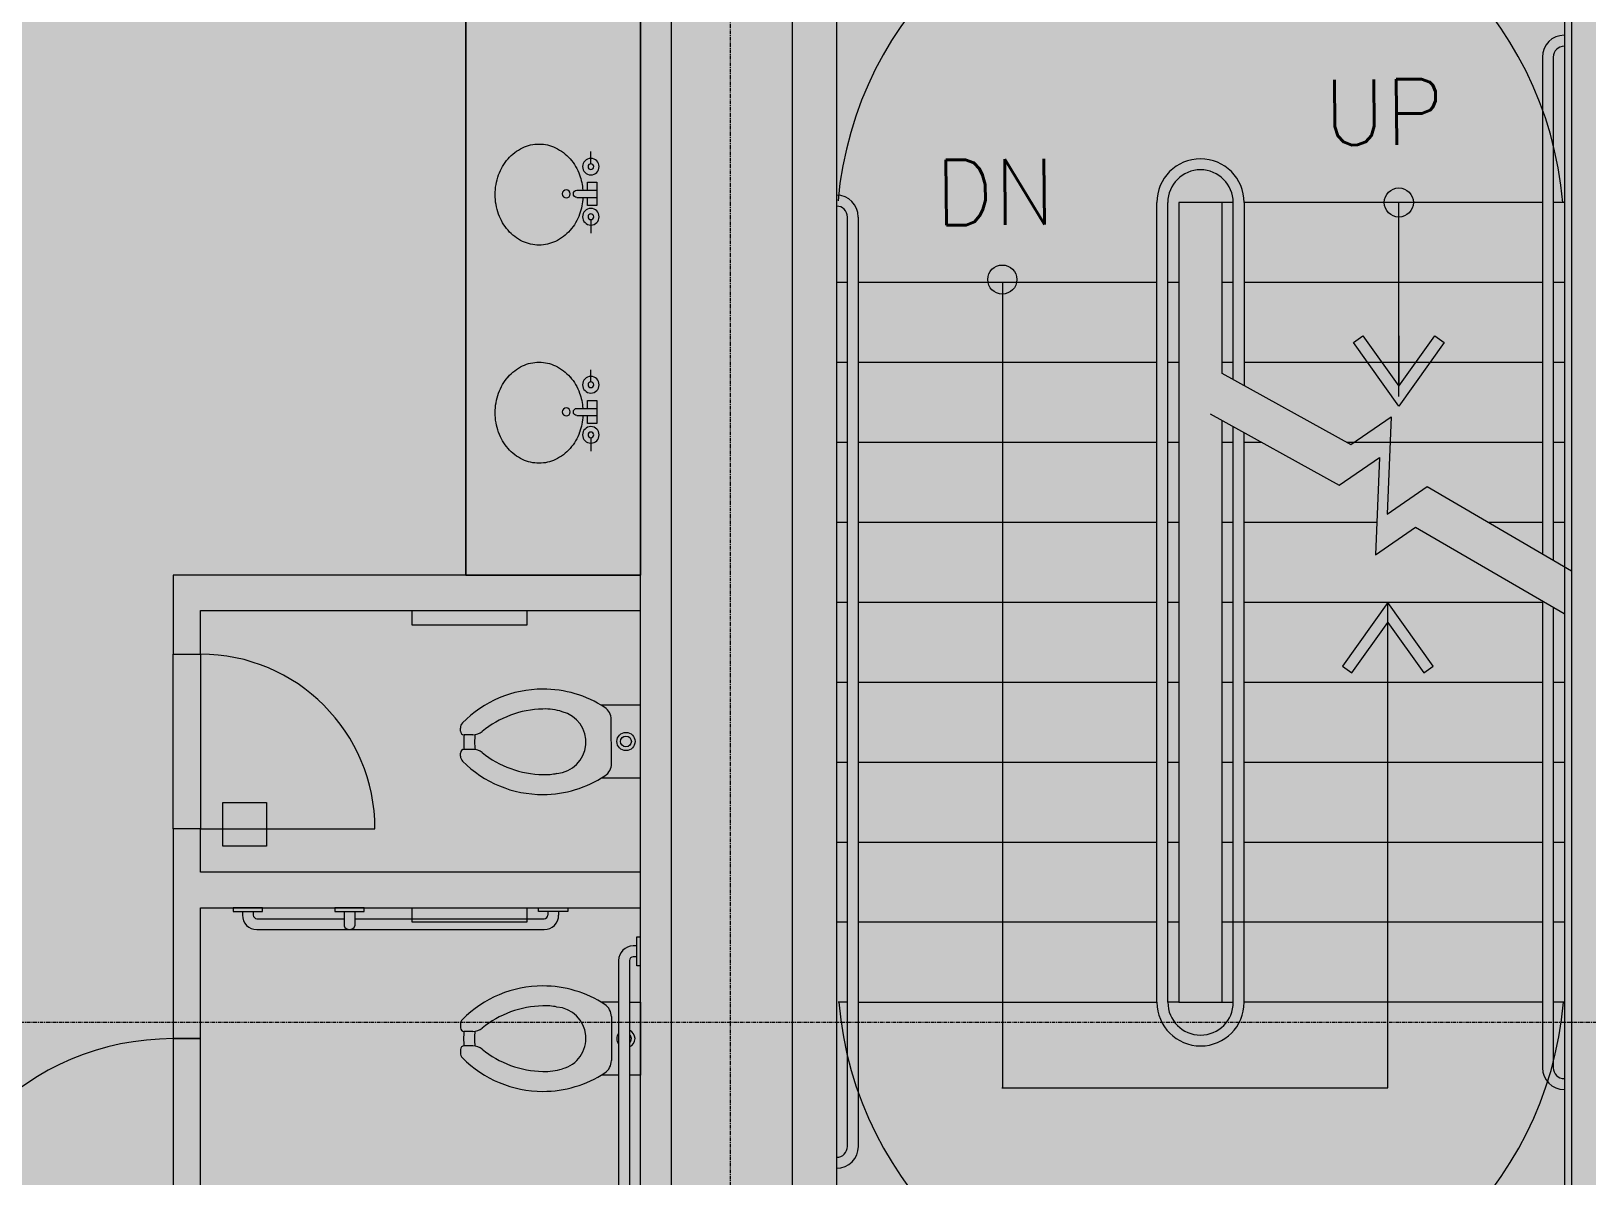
# Model space of a CAD drawing. Header units: inches. Extents: x 29752 to 31446, y 4278 to 5722.
# Drawn here: x 30460.2 to 30674.1, y 4819 to 4976.4 of the extents above; entities that cross this region are included whole.
import ezdxf

# ---------------------------------------------------------------- set-up
doc = ezdxf.new("R2010")
doc.units = ezdxf.units.IN
doc.header["$MEASUREMENT"] = 0
doc.linetypes.add('Grid Line 1_2_', pattern=[0.875, 0.5, -0.125, 0.125, -0.125])
doc.linetypes.add('IMPORT-HIDDEN2 _3_', pattern=[0])
for name, color, linetype, lineweight in [('1900 Duke Street_2nd Flr_LINKED_dwg', 8, 'Continuous', 9), ('A-DETL-GENF', 92, 'Continuous', 9), ('A-WALL-PATT', 111, 'Continuous', 13), ('AD-MILLWORK', 7, 'IMPORT-HIDDEN2 _3_', 9), ('AE-DOORS', 7, 'Continuous', 9), ('AE-FIXTURE', 7, 'Continuous', 9), ('AE-RCP-BULKHEAD', 7, 'Continuous', 9), ('AE-RCP-HEADERS', 7, 'Continuous', 9), ('AE-STAIRS', 7, 'Continuous', 9), ('AE-WALLS-PATT', 7, 'Continuous', 9), ('AE-WALLS-TENANT', 7, 'Continuous', 9), ('AN-FIXTURE', 7, 'Continuous', 9), ('AN-MILLWORK', 7, 'Continuous', 9), ('I-WALL', 2, 'Continuous', 13), ('S-GRID', 1, 'Continuous', 9)]:
    doc.layers.add(name, color=color, linetype=linetype, lineweight=lineweight)
doc.styles.add('romans', font='romans__.ttf', dxfattribs={"height": 9})

# ---------------------------------------------------------------- blocks, each defined once
blk = doc.blocks.new('1900 Duke Street_2nd Flr_LINKED_dwg_X-CORE$0$AHEAD-6424981-FIRST FLOOR POWER _ SIGNAL')
at = {"layer": 'AE-STAIRS', "flags": 128}
blk.add_lwpolyline([(0, 1.075), (0, 0.306), (0.548, 1.075), (0.693, 0.972), (0, 0), (-0.693, 0.972), (-0.548, 1.075), (0, 0.306)], dxfattribs=at)
blk = doc.blocks.new('1900 Duke Street_2nd Flr_LINKED_dwg_X-CORE$0$AHEAD-6424982-FIRST FLOOR POWER _ SIGNAL')
at = {"layer": 'AE-STAIRS', "flags": 128}
blk.add_lwpolyline([(0, 1.075), (0, 0.306), (0.548, 1.075), (0.693, 0.972), (0, 0), (-0.693, 0.972), (-0.548, 1.075), (0, 0.306)], dxfattribs=at)
blk = doc.blocks.new('1900 Duke Street_2nd Flr_LINKED_dwg_P-SINK-RR-6424994-FIRST FLOOR POWER _ SIGNAL')
at = {"layer": 'AN-FIXTURE'}
for p, q in [((-4.13, 2.33), (-5.81, 2.33)), ((-0.5, 4.24), (-0.5, 1.5)), ((0.5, 4.24), (0.5, 1.5)), ((3.54, 2.33), (5.41, 2.33))]:
    blk.add_line(p, q, dxfattribs=at)
at = {"layer": 'AN-FIXTURE', "flags": 128}
blk.add_lwpolyline([(-0.5, 2.8), (-1.59, 2.8), (-1.59, 1.5), (1.59, 1.5), (1.59, 2.8), (0.5, 2.8)], dxfattribs=at)
at = {"layer": 'AN-FIXTURE'}
for centre, radius in [((0, 5.71), 0.55), ((-3.74, 2.33), 1.14), ((-3.74, 2.33), 0.394), ((3.15, 2.33), 1.14), ((3.15, 2.33), 0.394)]:
    blk.add_circle(centre, radius, dxfattribs=at)
for centre, radius, start, end in [((-0.24, 8.46), 6.97, 109.7946, 130.9878), ((0.1, 7.51), 7.98, 90, 109.7946), ((0.1, 7.51), 7.98, 70.2054, 90), ((0.44, 8.46), 6.97, 49.0122, 70.2054), ((-0.76, 9.06), 6.17, 130.9878, 154.5127), ((0.97, 9.06), 6.17, 25.4873, 49.0122), ((-1.58, 9.45), 5.27, 154.5127, 180), ((1.78, 9.45), 5.27, 360, 25.4873), ((-1.58, 9.45), 5.27, 180, 205.4873), ((1.78, 9.45), 5.27, 334.5127, 0), ((-0.76, 9.84), 6.17, 205.4873, 229.0122), ((0.97, 9.84), 6.17, 310.9878, 334.5127), ((-0.24, 10.44), 6.97, 229.0122, 250.2054), ((0, 4.24), 0.5, 360, 180), ((0.44, 10.44), 6.97, 289.7946, 310.9878), ((0.1, 11.39), 7.98, 250.2054, 265.6641), ((0.17, 11.15), 7.73, 272.4449, 289.9242)]:
    blk.add_arc(centre, radius, start, end, dxfattribs=at)
blk = doc.blocks.new('1900 Duke Street_2nd Flr_LINKED_dwg_P-TOILET_FLUSHVALVE-6424991-FIRST FLOOR POWER _ SIGNAL')
at = {"layer": 'AN-FIXTURE'}
for p, q in [((-1.93, 24.75), (-1.5, 24.75)), ((-1, 23.03), (-1, 24.25)), ((1, 23.03), (1, 24.25)), ((1.5, 24.75), (1.93, 24.75)), ((-3.03, 4), (3.03, 4))]:
    blk.add_line(p, q, dxfattribs=at)
at = {"layer": 'AN-FIXTURE', "flags": 128}
blk.add_lwpolyline([(-5, 5.38), (-5, 0), (5, 0), (5, 5.38)], dxfattribs=at)
at = {"layer": 'AN-FIXTURE'}
for radius in [1.25, 0.75]:
    blk.add_circle((0, 2), radius, dxfattribs=at)
for centre, radius, start, end in [((8.25, 13.42), 15.5, 134.5865, 180.0002), ((-1.93, 23.75), 1, 90.0002, 134.5865), ((-1.5, 24.25), 0.5, 0.0002, 90.0002), ((0, 12.45), 11.85, 85.1576, 94.8427), ((1.5, 24.25), 0.5, 90.0002, 180.0002), ((1.93, 23.75), 1, 45.4138, 90.0002), ((-8.25, 13.42), 15.5, 0.0002, 45.4138), ((9.04, 13.2), 13.54, 140.7782, 179.0697), ((-3, 23.03), 2, 320.7782, 0.0002), ((0, 12.45), 10.35, 84.3454, 95.6549), ((3, 23.03), 2, 180.0002, 219.2221), ((-9.04, 13.2), 13.54, 0.9307, 39.2221), ((8.25, 13.42), 15.5, 180.0002, 213.358), ((2.54, 13.02), 7.05, 176.7524, 192.5126), ((-2.54, 13.02), 7.05, 341.0374, 3.2479), ((-8.25, 13.42), 15.5, 326.6423, 0.0002), ((-0.05, 11.81), 4.31, 184.1235, 345.5792), ((-3.03, 6), 2, 213.358, 270.0002), ((3.03, 6), 2, 270.0002, 326.6423)]:
    blk.add_arc(centre, radius, start, end, dxfattribs=at)
blk = doc.blocks.new('1900 Duke Street_2nd Flr_LINKED_dwg_A$C22A20B6F-6424995-FIRST FLOOR POWER _ SIGNAL')
at = {"layer": 'AN-FIXTURE', "flags": 128}
for points in [[(174.51, 104.37), (190.26, 104.37), (190.26, 102.37), (174.51, 102.37)], [(174.51, 63.5), (190.26, 63.5), (190.26, 61.5), (174.51, 61.5)]]:
    blk.add_lwpolyline(points, close=True, dxfattribs=at)
blk = doc.blocks.new('1900 Duke Street_2nd Flr_LINKED_dwg-5565117-FIRST FLOOR POWER _ SIGNAL')
at = {"layer": 'AE-WALLS-PATT'}
h = blk.add_hatch(color=256, dxfattribs=at)
h.paths.add_polyline_path([(1449.69, 414.27), (1449.69, 633.19), (1422.56, 633.19), (1422.56, 649.56), (1466.31, 649.56), (1466.31, 654.44), (1417.69, 654.44), (1417.69, 633.19), (1357.69, 633.19), (1357.69, 654.44), (1321.69, 654.44), (1321.69, 642.44), (1297.94, 642.44), (1297.94, 637.56), (1316.81, 637.56), (1316.81, 627.06), (1445.44, 627.06), (1445.44, 414.27), (1449.67, 414.27)], flags=0)
h.paths.add_polyline_path([(1352.81, 633.19), (1326.56, 633.19), (1326.56, 649.56), (1352.81, 649.56), (1352.81, 633.53)], flags=0)
h = blk.add_hatch(color=256, dxfattribs=at)
h.paths.add_polyline_path([(1466.31, 407.39), (1468.56, 407.39), (1468.56, 409.27), (1466.31, 409.27), (1466.31, 408.97)], flags=0)
h.paths.add_polyline_path([(1466.31, 414.27), (1468.56, 414.27), (1468.56, 432.97), (1472.44, 432.97), (1472.44, 622.97), (1468.56, 622.97), (1468.56, 652.97), (1480.56, 652.97), (1480.56, 648.31), (1522.31, 648.31), (1522.31, 654.44), (1466.31, 654.44), (1466.31, 427.28)], flags=0)
h = blk.add_hatch(color=256, dxfattribs=at)
h.paths.add_polyline_path([(1480.56, 407.39), (1578.56, 407.39), (1578.56, 409.27), (1576.38, 409.27), (1576.38, 408.97), (1564.38, 408.97), (1564.38, 409.27), (1480.56, 409.27), (1480.56, 408.97)], flags=0)
h.paths.add_polyline_path([(1578.44, 414.27), (1578.56, 414.27), (1578.56, 648.81), (1578.44, 648.81), (1578.44, 427.28)], flags=0)
h.paths.add_polyline_path([(1572.44, 432.97), (1573.44, 432.97), (1573.44, 628.97), (1572.46, 628.97), (1572.44, 477.03)], flags=0)
h.paths.add_polyline_path([(1564.38, 648.31), (1564.38, 652.97), (1573.44, 652.97), (1573.44, 654.44), (1558.31, 654.44), (1558.31, 648.31)], flags=0)
h.paths.add_polyline_path([(1578.54, 652.56), (1578.56, 652.56), (1578.56, 654.44), (1578.44, 654.42), (1578.44, 652.56)], flags=0)
for points in [[(1381.19, 511.94), (1384.94, 511.94), (1384.94, 517.94), (1445.44, 517.94), (1445.44, 522.81), (1381.19, 522.81), (1381.19, 517.64)], [(1384.94, 459.06), (1384.94, 477.06), (1445.44, 477.06), (1445.44, 481.94), (1384.94, 481.94), (1384.94, 487.94), (1381.19, 487.94), (1381.19, 459.06)]]:
    blk.add_hatch(color=256, dxfattribs=at).paths.add_polyline_path(points, flags=0)
at = {"layer": 'AD-MILLWORK', "linetype": 'Continuous', "flags": 128}
blk.add_lwpolyline([(1421.44, 522.81), (1445.44, 522.81), (1445.44, 627.06), (1421.44, 627.06)], close=True, dxfattribs=at)
at = {"layer": 'AE-DOORS'}
blk.add_line((1384.94, 487.94), (1408.94, 487.94), dxfattribs=at)
for centre, radius, start, end in [((1384.94, 487.94), 24, 0, 90), ((1381.19, 423.06), 36, 90, 180)]:
    blk.add_arc(centre, radius, start, end, dxfattribs=at)
at = {"layer": 'AE-FIXTURE'}
for p, q in [((1390.71, 476.56), (1390.71, 476.06)), ((1392.21, 476.56), (1392.21, 476.06)), ((1392.71, 475.56), (1404.69, 475.56)), ((1404.69, 476.56), (1404.69, 474.56)), ((1406.19, 476.56), (1406.19, 474.56)), ((1406.19, 475.56), (1432.19, 475.56)), ((1432.69, 476.56), (1432.69, 476.06)), ((1434.19, 476.56), (1434.19, 476.06)), ((1392.71, 474.06), (1432.19, 474.06)), ((1444.94, 471.81), (1444.44, 471.81)), ((1442.44, 469.81), (1442.44, 436.29)), ((1443.94, 469.81), (1443.94, 436.29)), ((1444.94, 470.31), (1444.44, 470.31))]:
    blk.add_line(p, q, dxfattribs=at)
at = {"layer": 'AE-FIXTURE', "flags": 128}
for points in [[(1393.46, 476.56), (1393.46, 477.06), (1389.46, 477.06), (1389.46, 476.56)], [(1407.44, 476.56), (1407.44, 477.06), (1403.44, 477.06), (1403.44, 476.56)], [(1435.44, 476.56), (1431.44, 476.56), (1431.44, 477.06), (1435.44, 477.06)]]:
    blk.add_lwpolyline(points, close=True, dxfattribs=at)
blk.add_lwpolyline([(1445.44, 469.06), (1444.94, 469.06), (1444.94, 473.06), (1445.44, 473.06)], dxfattribs=at)
at = {"layer": 'AE-FIXTURE'}
for centre, radius, start, end in [((1392.71, 476.06), 2, 180, 270), ((1392.71, 476.06), 0.5, 180, 270), ((1432.19, 476.06), 0.5, 270, 0), ((1432.19, 476.06), 2, 270, 0), ((1405.44, 474.88), 0.812, 202.6199, 337.3801), ((1444.44, 469.81), 2, 90, 180), ((1444.44, 469.81), 0.5, 90, 180)]:
    blk.add_arc(centre, radius, start, end, dxfattribs=at)
at = {"layer": 'AE-RCP-BULKHEAD', "flags": 128}
blk.add_lwpolyline([(1421.44, 627.06), (1445.44, 627.06), (1445.44, 522.81), (1421.44, 522.81)], close=True, dxfattribs=at)
at = {"layer": 'AE-RCP-HEADERS', "flags": 128}
for points in [[(1381.19, 511.94), (1384.94, 511.94), (1384.94, 487.94), (1381.19, 487.94)], [(1381.19, 423.06), (1384.94, 423.06), (1384.94, 459.06), (1381.19, 459.06)]]:
    blk.add_lwpolyline(points, close=True, dxfattribs=at)
at = {"layer": 'AE-STAIRS'}
for p, q in [((1569.43, 594.06), (1569.43, 525.76)), ((1570.93, 594.06), (1570.93, 524.88)), ((1549.7, 547.36), (1549.7, 574.06)), ((1572.43, 574.06), (1570.93, 574.06)), ((1473.9, 444.25), (1473.9, 572.06)), ((1475.4, 444.25), (1475.4, 572.06)), ((1473.89, 563.06), (1472.42, 563.06)), ((1516.43, 563.06), (1475.39, 563.06)), ((1495.21, 563.06), (1495.21, 452.32)), ((1519.43, 563.06), (1517.93, 563.06)), ((1526.93, 563.06), (1525.43, 563.06)), ((1569.43, 563.06), (1528.43, 563.06)), ((1572.43, 563.06), (1570.93, 563.06)), ((1473.89, 552.06), (1472.43, 552.06)), ((1516.43, 552.06), (1475.39, 552.06)), ((1519.43, 552.06), (1517.93, 552.06)), ((1526.93, 552.06), (1525.43, 552.06)), ((1569.43, 552.06), (1528.43, 552.06)), ((1572.43, 552.06), (1570.93, 552.06)), ((1473.89, 541.06), (1472.43, 541.06)), ((1516.43, 541.06), (1475.39, 541.06)), ((1519.43, 541.06), (1517.93, 541.06)), ((1526.93, 541.06), (1525.43, 541.06)), ((1530.86, 541.06), (1528.43, 541.06)), ((1569.43, 541.06), (1542.6, 541.06)), ((1572.43, 541.06), (1570.93, 541.06)), ((1473.9, 530.06), (1472.43, 530.06)), ((1516.43, 530.06), (1475.4, 530.06)), ((1519.43, 530.06), (1517.93, 530.06)), ((1526.93, 530.06), (1525.43, 530.06)), ((1546.67, 530.06), (1528.43, 530.06)), ((1543.5, 530.06), (1542.6, 530.06)), ((1569.43, 530.06), (1562.05, 530.06)), ((1572.43, 530.06), (1570.93, 530.06)), ((1473.9, 519.06), (1472.42, 519.06)), ((1516.43, 519.06), (1475.4, 519.06)), ((1519.43, 519.06), (1517.93, 519.06)), ((1526.93, 519.06), (1525.43, 519.06)), ((1569.43, 519.06), (1528.43, 519.06)), ((1569.43, 519.28), (1569.43, 455.06)), ((1570.93, 518.41), (1570.93, 455.06)), ((1473.9, 508.06), (1472.42, 508.06)), ((1516.43, 508.06), (1475.4, 508.06)), ((1519.43, 508.06), (1517.93, 508.06)), ((1526.93, 508.06), (1525.43, 508.06)), ((1569.43, 508.06), (1528.43, 508.06)), ((1572.43, 508.06), (1570.93, 508.06)), ((1473.9, 497.06), (1472.43, 497.06)), ((1516.43, 497.06), (1475.4, 497.06)), ((1519.43, 497.06), (1517.93, 497.06)), ((1526.93, 497.06), (1525.43, 497.06)), ((1569.43, 497.06), (1528.43, 497.06)), ((1572.43, 497.06), (1570.93, 497.06)), ((1473.9, 486.06), (1472.43, 486.06)), ((1516.43, 486.06), (1475.4, 486.06)), ((1519.43, 486.06), (1517.93, 486.06)), ((1526.93, 486.06), (1525.43, 486.06)), ((1569.43, 486.06), (1528.43, 486.06)), ((1572.43, 486.06), (1570.93, 486.06)), ((1473.9, 475.06), (1472.43, 475.06)), ((1516.43, 475.06), (1475.4, 475.06)), ((1519.43, 475.06), (1517.93, 475.06)), ((1569.43, 475.06), (1525.43, 475.06)), ((1572.43, 475.06), (1570.93, 475.06)), ((1473.9, 464.06), (1472.63, 464.06)), ((1572.42, 464.06), (1570.93, 464.06))]:
    blk.add_line(p, q, dxfattribs=at)
at = {"layer": 'AE-STAIRS', "flags": 128}
for points in [[(1475.4, 464.06), (1516.43, 464.06), (1516.43, 574.06)], [(1519.43, 574.06), (1519.43, 464.06), (1517.93, 464.06), (1517.93, 574.06)], [(1525.43, 550.54), (1525.43, 574.06), (1519.43, 574.06)], [(1526.93, 549.71), (1526.93, 574.06), (1525.43, 574.06)], [(1569.43, 574.06), (1528.43, 574.06), (1528.43, 548.88)], [(1525.36, 550.58), (1543.1, 540.79), (1548.63, 544.59), (1548.08, 531.18), (1553.61, 534.99), (1573.44, 523.42)], [(1519.44, 464.06), (1525.43, 464.06), (1525.43, 544.06)], [(1523.76, 544.98), (1541.5, 535.19), (1547.03, 539), (1546.48, 525.59), (1552.01, 529.39), (1572.44, 517.53)], [(1525.43, 464.06), (1526.93, 464.06), (1526.93, 543.23)], [(1569.43, 464.06), (1528.43, 464.06), (1528.43, 542.4)], [(1495.14, 452.32), (1548.18, 452.32), (1548.18, 519.06)]]:
    blk.add_lwpolyline(points, dxfattribs=at)
at = {"layer": 'AE-STAIRS'}
for centre in [(1549.7, 574.06), (1495.18, 563.46)]:
    blk.add_circle(centre, 2, dxfattribs=at)
for centre, radius, start, end in [((1522.4, 569.88), 50, 4.7933, 174.9185), ((1572.43, 594.06), 3, 90, 180), ((1572.43, 594.06), 1.5, 90, 180), ((1522.43, 574.06), 6, 0, 180), ((1522.43, 574.06), 4.5, 0, 180), ((1472.39, 572.06), 3, 0, 90), ((1472.39, 572.06), 1.5, 0, 90), ((1522.52, 468.36), 50, 184.9271, 355.0729), ((1522.44, 464.06), 6, 180, 360), ((1522.44, 464.06), 4.5, 180, 360), ((1572.43, 455.06), 3, 180, 270), ((1572.43, 455.06), 1.5, 180, 270), ((1472.4, 444.25), 3, 270, 360), ((1472.4, 444.25), 1.5, 270, 360)]:
    blk.add_arc(centre, radius, start, end, dxfattribs=at)
at = {"layer": 'AE-WALLS-TENANT'}
for p, q in [((1466.31, 654.44), (1466.31, 414.27)), ((1572.46, 628.95), (1572.46, 432.95)), ((1472.44, 432.95), (1472.44, 622.97))]:
    blk.add_line(p, q, dxfattribs=at)
at = {"layer": 'AE-WALLS-TENANT', "flags": 128}
for points in [[(1445.44, 414.27), (1445.44, 627.06), (1316.81, 627.06), (1316.81, 637.56), (1297.94, 637.56), (1297.94, 642.44), (1321.69, 642.44), (1321.69, 654.44), (1357.69, 654.44), (1357.69, 633.19), (1417.69, 633.19), (1417.69, 654.44), (1453.38, 654.44)], [(1449.69, 414.27), (1449.69, 633.19), (1422.56, 633.19), (1422.56, 649.56), (1453.38, 649.56)], [(1445.44, 522.81), (1381.19, 522.81), (1381.19, 511.94), (1384.94, 511.94), (1384.94, 517.94), (1445.44, 517.94)], [(1445.44, 481.94), (1384.94, 481.94), (1384.94, 487.94), (1381.19, 487.94), (1381.19, 459.06), (1384.94, 459.06), (1384.94, 477.06), (1445.44, 477.06)]]:
    blk.add_lwpolyline(points, dxfattribs=at)
at = {"layer": 'AN-FIXTURE'}
for p, q in [((1445.44, 469.06), (1445.44, 473.06)), ((1442.44, 464.06), (1440.06, 464.06)), ((1441.44, 462.09), (1441.44, 456.04)), ((1420.69, 460.99), (1420.69, 460.56)), ((1422.41, 460.06), (1421.19, 460.06)), ((1422.41, 458.06), (1421.19, 458.06)), ((1420.69, 457.56), (1420.69, 457.13)), ((1442.44, 454.06), (1440.06, 454.06))]:
    blk.add_line(p, q, dxfattribs=at)
at = {"layer": 'AN-FIXTURE', "flags": 128}
blk.add_lwpolyline([(1388.02, 491.54), (1394.02, 491.54), (1394.02, 485.54), (1388.02, 485.54)], close=True, dxfattribs=at)
blk.add_lwpolyline([(1443.94, 464.06), (1445.44, 464.06), (1445.44, 454.06), (1443.94, 454.06)], dxfattribs=at)
at = {"layer": 'AN-FIXTURE'}
for centre, radius, start, end in [((1432.01, 450.81), 15.5, 89.9998, 135.4135), ((1432.01, 450.81), 15.5, 56.642, 89.9998), ((1432.23, 450.02), 13.54, 90.9303, 129.2218), ((1432.41, 456.53), 7.05, 77.4874, 93.2476), ((1433.63, 459.11), 4.31, 284.4208, 85.8765), ((1439.44, 462.09), 2, 359.9998, 56.642), ((1421.69, 460.99), 1, 135.4135, 179.9998), ((1421.19, 460.56), 0.5, 179.9998, 269.9998), ((1432.98, 459.06), 11.85, 175.1573, 184.8424), ((1422.41, 462.06), 2, 269.9998, 309.2218), ((1432.98, 459.06), 10.35, 174.3451, 185.6546), ((1443.44, 459.06), 1.25, 293.5535, 66.4465), ((1421.19, 457.56), 0.5, 89.9998, 179.9998), ((1422.41, 456.06), 2, 50.7779, 89.9998), ((1443.44, 459.06), 1.25, 143.1679, 216.8321), ((1443.44, 459.06), 0.75, 311.7597, 48.2403), ((1421.69, 457.13), 1, 179.9998, 224.5862), ((1432.01, 467.31), 15.5, 224.5862, 269.9998), ((1432.23, 468.1), 13.54, 230.7779, 269.0693), ((1439.44, 456.04), 2, 303.3577, 359.9998), ((1432.41, 461.6), 7.05, 266.7521, 288.9626), ((1432.01, 467.31), 15.5, 269.9998, 303.3577)]:
    blk.add_arc(centre, radius, start, end, dxfattribs=at)
at = {"layer": 'AN-MILLWORK'}
blk.add_line((1421.44, 627.06), (1421.44, 522.81), dxfattribs=at)
at = {"extrusion": (0, 0, -1), "zscale": -1, "rotation": 270}
for p in [(-1440.95, 575.25), (-1440.95, 545.25)]:
    blk.add_blockref('1900 Duke Street_2nd Flr_LINKED_dwg_P-SINK-RR-6424994-FIRST FLOOR POWER _ SIGNAL', p, dxfattribs=at)
at = {"xscale": 9, "yscale": 9, "zscale": 9}
blk.add_blockref('1900 Duke Street_2nd Flr_LINKED_dwg_X-CORE$0$AHEAD-6424982-FIRST FLOOR POWER _ SIGNAL', (1549.7, 546.04), dxfattribs=at)
blk.add_blockref('1900 Duke Street_2nd Flr_LINKED_dwg_A$C22A20B6F-6424995-FIRST FLOOR POWER _ SIGNAL', (1239.56, 413.56))
at = {"extrusion": (0, 0, -1), "xscale": 9, "yscale": 9, "zscale": -9, "rotation": 180}
blk.add_blockref('1900 Duke Street_2nd Flr_LINKED_dwg_X-CORE$0$AHEAD-6424981-FIRST FLOOR POWER _ SIGNAL', (-1548.18, 519.06), dxfattribs=at)
at = {"rotation": 90.21970898997775}
blk.add_blockref('1900 Duke Street_2nd Flr_LINKED_dwg_P-TOILET_FLUSHVALVE-6424991-FIRST FLOOR POWER _ SIGNAL', (1445.44, 499.94), dxfattribs=at)
at = {"layer": 'AE-STAIRS', "char_height": 9, "width": 22.4905, "attachment_point": 1, "line_spacing_factor": 0.983083, "style": 'romans'}
for s, insert, rotation in [('UP', (1539.31, 590.94), 0.388), ('DN', (1485.87, 579.91), 0.518)]:
    blk.add_mtext(s, dxfattribs=dict(at, insert=insert, rotation=rotation))

msp = doc.modelspace()

# ---------------------------------------------------------------- hatches: boundary and pattern name
at = {"layer": 'A-DETL-GENF'}
h = msp.add_hatch(color=254, dxfattribs=at)
h.paths.add_polyline_path([(30085.49, 4991.45), (30086.36, 4991.45), (30086.36, 4991.2), (30085.49, 4991.2)], flags=0)
h.paths.add_polyline_path([(30090.49, 4787.2), (30090.49, 4787.77), (30102.36, 4787.78), (30102.36, 4788.08), (30101.11, 4788.08), (30101.11, 4793.08), (30102.36, 4793.08), (30102.36, 4799.77), (30181.36, 4799.8), (30181.36, 4907.12), (30090.49, 4907.12), (30090.49, 4911.12), (30181.36, 4911.12), (30181.36, 5019.77), (30184.86, 5019.77), (30184.86, 4799.8), (30188.24, 4799.8), (30188.24, 5019.77), (30190.11, 5019.77), (30190.11, 5028.27), (30154.11, 5028.27), (30154.11, 5024.87), (30102.36, 5024.87), (30102.36, 5023.25), (30154.11, 5023.25), (30154.11, 5019.75), (30090.49, 5019.77), (30090.49, 5028.27), (30085.49, 5028.27), (30085.49, 4991.45), (30083.49, 4991.45), (30083.49, 4990.75), (30076.36, 4990.75), (30076.36, 4948.75), (30083.49, 4948.75), (30083.49, 4942.95), (30085.49, 4942.95), (30085.49, 4871.45), (30086.36, 4871.45), (30086.36, 4871.2), (30084.49, 4871.2), (30084.49, 4870.75), (30076.36, 4870.75), (30076.36, 4828.75), (30084.49, 4828.75), (30084.49, 4823.2), (30086.36, 4823.2), (30086.36, 4822.95), (30085.49, 4822.95), (30085.49, 4799.77), (30082.86, 4799.77), (30082.86, 4823.87), (30081.24, 4823.87), (30081.24, 4799.77), (30078.36, 4799.77), (30078.36, 4787.77), (30085.49, 4787.76), (30085.49, 4787.2)], flags=0)
h.paths.add_polyline_path([(29930.86, 4791.08), (29930.86, 4796.25), (29872.39, 4796.25), (29872.39, 4791.09)], flags=0)
h.paths.add_polyline_path([(30479.74, 4793.08), (30479.74, 4801.87), (30483.49, 4801.87), (30483.49, 4793.08), (30543.99, 4793.08), (30543.99, 4855.87), (30483.49, 4855.84), (30483.49, 4837.87), (30479.74, 4837.87), (30479.74, 4866.75), (30483.49, 4866.75), (30483.49, 4860.75), (30543.99, 4860.75), (30543.99, 4896.75), (30483.49, 4896.75), (30483.49, 4890.75), (30479.74, 4890.75), (30479.74, 4901.62), (30543.99, 4901.62), (30543.99, 5005.87), (30415.36, 5005.87), (30415.36, 5016.37), (30396.49, 5016.37), (30396.49, 5021.25), (30360.49, 5021.25), (30360.49, 5016.37), (30356.49, 5016.37), (30356.49, 4923.4), (30420.24, 4923.4), (30420.24, 4863.56), (30416.49, 4863.56), (30416.49, 4871.4), (30356.49, 4871.4), (30356.49, 4833.59), (30416.49, 4833.59), (30416.49, 4839.56), (30420.24, 4839.56), (30420.24, 4824.12), (30416.49, 4824.12), (30416.49, 4830.09), (30356.49, 4830.09), (30356.49, 4793.08), (30416.49, 4793.08), (30416.49, 4800.12), (30420.24, 4800.12), (30420.24, 4793.08), (30445.51, 4793.08)], flags=0)
h.paths.add_polyline_path([(30548.24, 4793.08), (30564.86, 4793.08), (30564.86, 5028.37), (30521.11, 5028.37), (30521.11, 5012), (30548.24, 5012), (30548.24, 4855.84)], flags=0)
h.paths.add_polyline_path([(30351.61, 4793.08), (30351.61, 4896.75), (30342.99, 4896.75), (30342.99, 4793.08)], flags=0)
h.paths.add_polyline_path([(30579.11, 4793.08), (30662.93, 4793.08), (30662.93, 4811.78), (30670.99, 4811.78), (30670.99, 5007.78), (30662.93, 5007.78), (30662.93, 5027.12), (30656.86, 5027.12), (30656.86, 5033.25), (30620.86, 5033.25), (30620.86, 5027.12), (30579.11, 5027.12), (30579.11, 5001.78), (30570.99, 5001.78), (30570.99, 4811.78), (30579.11, 4811.78), (30579.11, 4806.09)], flags=0)
h.paths.add_polyline_path([(30328.28, 4793.08), (30338.11, 4793.08), (30338.11, 4855.87), (30277.61, 4855.87), (30277.61, 4837.87), (30273.86, 4837.87), (30273.86, 4866.75), (30277.61, 4866.75), (30277.61, 4860.75), (30338.11, 4860.75), (30338.11, 4896.75), (30277.61, 4896.75), (30277.61, 4890.75), (30273.86, 4890.75), (30273.86, 4901.62), (30351.61, 4901.62), (30351.61, 5016.37), (30347.61, 5016.37), (30347.61, 5021.25), (30311.61, 5021.25), (30311.61, 5016.37), (30292.61, 5016.37), (30292.61, 4983.12), (30192.36, 4983.12), (30192.36, 4886.87), (30220.78, 4886.87), (30220.78, 4883.12), (30192.36, 4883.12), (30192.36, 4851.33), (30211.11, 4851.33), (30211.11, 4847.58), (30192.36, 4847.58), (30192.36, 4793.08), (30273.86, 4793.08), (30273.86, 4801.87), (30277.61, 4801.87), (30277.61, 4793.08), (30315.25, 4793.08)], flags=0)
h.paths.add_polyline_path([(30108.36, 4793.08), (30166.11, 4793.08), (30166.11, 4796.23), (30108.36, 4796.23)], flags=0)
h.paths.add_polyline_path([(29872.39, 4799.75), (29948.61, 4799.77), (29948.61, 4828.75), (29951.49, 4828.75), (29951.49, 4870.75), (29948.61, 4870.75), (29948.61, 4917.77), (29872.39, 4917.75), (29872.39, 4799.77)], flags=0)
h.paths.add_polyline_path([(30082.86, 4875.62), (30082.86, 4943.87), (30081.24, 4943.87), (30081.24, 4875.62)], flags=0)
h.paths.add_polyline_path([(30393.41, 4881.15), (30416.49, 4881.15), (30416.49, 4917.9), (30356.49, 4917.9), (30356.49, 4881.15), (30391.43, 4881.15)], flags=0)
h.paths.add_polyline_path([(29878.39, 4921.25), (29930.86, 4921.25), (29930.86, 4929.77), (29950.24, 4929.77), (29950.24, 5027.14), (29872.39, 5027.14), (29872.39, 4929.77), (29878.39, 4929.77)], flags=0)
h.paths.add_polyline_path([(30086.36, 4942.95), (30085.49, 4942.95), (30085.49, 4943.2), (30086.36, 4943.2)], flags=0)
h.paths.add_polyline_path([(30347.61, 4980.37), (30345.86, 4980.42), (30345.86, 4987.37), (30347.61, 4987.37), (30347.61, 4980.38)], flags=0)
h.paths.add_polyline_path([(30360.49, 4980.37), (30360.49, 4987.37), (30362.24, 4987.37), (30362.24, 4980.42), (30361.36, 4980.38)], flags=0)
h.paths.add_polyline_path([(30195.61, 4989.12), (30195.61, 5027.12), (30192.36, 5027.12), (30192.36, 4989.12), (30192.5, 4989.12)], flags=0)
h.paths.add_polyline_path([(30228.31, 4989.12), (30287.74, 4989.12), (30287.74, 5027.12), (30264.31, 5027.12), (30264.31, 5033.25), (30228.31, 5033.25), (30228.31, 5027.12), (30199.74, 5027.12), (30199.74, 4989.12)], flags=0)
h.paths.add_polyline_path([(30082.86, 4995.62), (30082.86, 5019.77), (30081.24, 5019.77), (30081.24, 4995.62)], flags=0)
h.paths.add_polyline_path([(30434.99, 5012), (30451.36, 5012), (30451.36, 5028.37), (30425.11, 5028.37), (30425.11, 5012), (30430.35, 5012)], flags=0)
h.paths.add_polyline_path([(30676.99, 5027.62), (30677.11, 5027.62), (30677.09, 5031.37), (30676.99, 5031.37), (30676.99, 5028.25)], flags=0)
at = {"layer": 'A-WALL-PATT', "lineweight": 9}
h = msp.add_hatch(color=7, dxfattribs=at)
h.paths.add_polyline_path([(30676.52, 4793.08), (30676.99, 4793.08), (30676.99, 5049.64), (30671.99, 5049.64), (30671.99, 4793.08), (30674.93, 4793.08)], flags=0)
h.paths.add_polyline_path([(30676.99, 5089.64), (30676.99, 5093.14), (30671.99, 5093.14), (30671.99, 5089.64)], flags=0)

# ---------------------------------------------------------------- linework, layer by layer
at = {"layer": 'I-WALL', "color": 8, "lineweight": 20}
msp.add_line((30671.99, 5049.64), (30671.99, 4793.08), dxfattribs=at)
at = {"layer": 'S-GRID', "linetype": 'Grid Line 1_2_'}
for p, q in [((30556.36, 4277.77), (30556.36, 5698.13)), ((31446.27, 4840.08), (29775.66, 4840.08))]:
    msp.add_line(p, q, dxfattribs=at)

# ---------------------------------------------------------------- block references
at = {"layer": '1900 Duke Street_2nd Flr_LINKED_dwg', "color": 7}
msp.add_blockref('1900 Duke Street_2nd Flr_LINKED_dwg-5565117-FIRST FLOOR POWER _ SIGNAL', (29098.55, 4378.81), dxfattribs=at)

doc.saveas('drawing.dxf')
